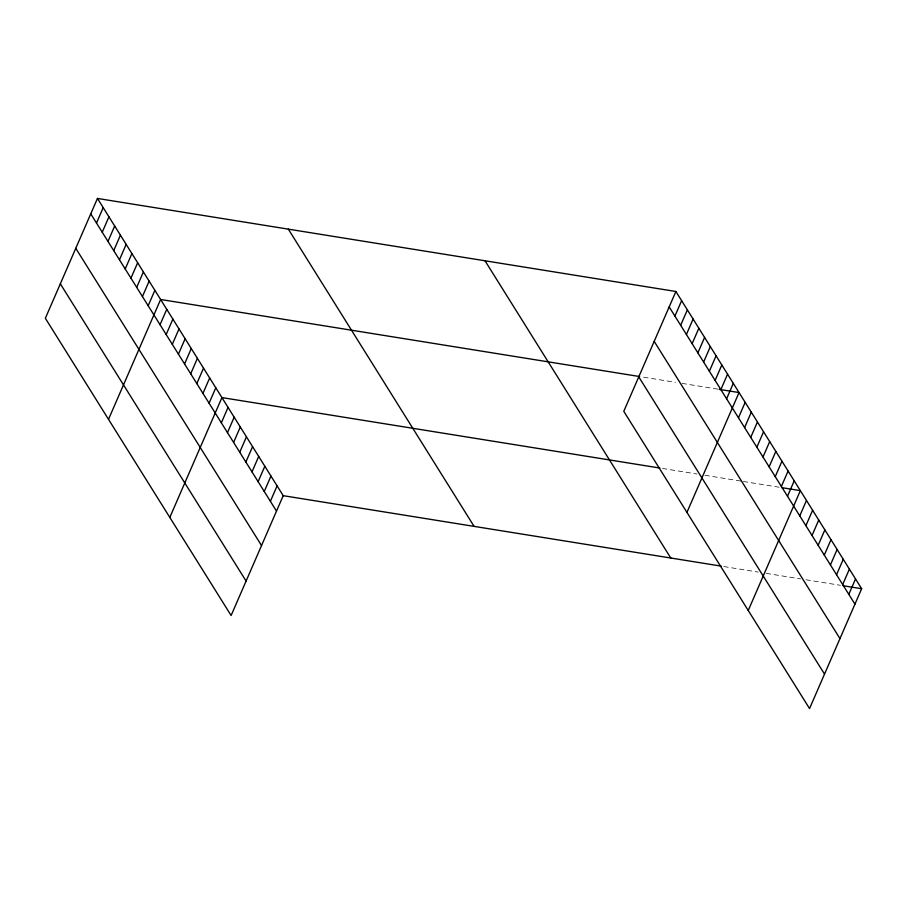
<?xml version="1.0" encoding="UTF-8"?>
<svg xmlns="http://www.w3.org/2000/svg" width="907" height="907" viewBox="0 0 907 907"><rect width="100%" height="100%" fill="white"/><g stroke="black" fill="none" stroke-linecap="round" stroke-linejoin="round"><path stroke-width="0.68" stroke-dasharray="4.54 3.4" d="M643.607 377.187L675.42 382.312M682.041 383.378L717.834 389.137M662.484 468.454L696.95 473.998M704.909 475.279L742.028 481.254M743.343 481.47L779.136 487.218M723.786 566.546L758.252 572.09M766.211 573.371L800.677 578.915M805.972 579.766L840.438 585.31"/><path stroke-width="1.36" d="M97.457 198.44L45.35 318.278L231.115 615.513L283.222 495.675L97.457 198.44L675.885 291.487L861.65 588.722L809.543 708.56L623.778 411.325L675.885 291.487M96.493 223.054L103.205 207.624M102.23 232.237L108.942 216.807M107.978 241.421L114.69 226.002M113.715 250.615L120.427 235.185M119.463 259.799L126.164 244.368M125.2 268.982L131.912 253.563M130.948 278.177L137.649 262.747M136.685 287.36L143.397 271.93M142.433 296.544L149.133 281.125M148.17 305.738L154.882 290.308M108.511 419.34L160.618 299.491L639.628 376.552M160.04 324.729L166.752 309.31M166.174 334.536L172.874 319.117M172.296 344.354L179.008 328.924M178.43 354.161L185.141 338.73M184.563 363.968L191.275 348.537M190.697 373.775L197.397 358.344M196.819 383.582L203.531 368.151M202.953 393.389L209.664 377.97M209.086 403.207L215.787 387.777M169.813 517.421L221.92 397.583L659.842 468.035M221.342 422.821L228.054 407.39M227.476 432.628L234.176 417.197M233.609 442.435L240.31 427.004M239.731 452.242L246.443 436.823M245.865 462.048L252.577 446.629M251.999 471.867L258.699 456.436M258.121 481.674L264.833 466.243M264.254 491.481L270.966 476.05M270.388 501.288L277.089 485.857M674.921 316.101L681.633 300.671M680.658 325.284L687.37 309.865M686.406 334.479L693.107 319.049M692.143 343.662L698.855 328.232M697.891 352.846L704.592 337.427M703.628 362.04L710.34 346.61M709.376 371.224L716.077 355.793M715.113 380.407L721.825 364.988M720.85 389.602L727.561 374.172M726.598 398.785L733.309 383.355M686.939 512.387L739.046 392.55L719.16 389.352M738.468 417.787L745.18 402.357M744.602 427.594L751.302 412.163M750.724 437.401L757.436 421.97M756.857 447.208L763.569 431.777M762.991 457.015L769.692 441.596M769.125 466.822L775.825 451.403M775.247 476.64L781.959 461.21M781.381 486.447L788.092 471.016M787.514 496.254L794.215 480.823M748.241 610.479L800.348 490.63L781.789 487.649M799.77 515.868L806.482 500.437M805.904 525.675L812.604 510.256M812.026 535.481L818.738 520.062M818.159 545.3L824.871 529.869M824.293 555.107L830.993 539.676M830.427 564.914L837.127 549.483M836.549 574.721L843.261 559.29M842.682 584.527L849.394 569.108M848.816 594.334L855.516 578.915M283.222 495.675L721.144 566.115M843.091 585.741L861.65 588.722M669.173 306.917L854.938 604.153M654.196 341.372L839.961 638.607M638.755 376.87L824.52 674.105M485.007 260.774L670.772 558.02M288.335 229.142L474.1 526.377M90.757 213.859L276.51 511.095M75.769 248.325L261.533 545.561M60.327 283.823L246.092 581.058"/></g></svg>
